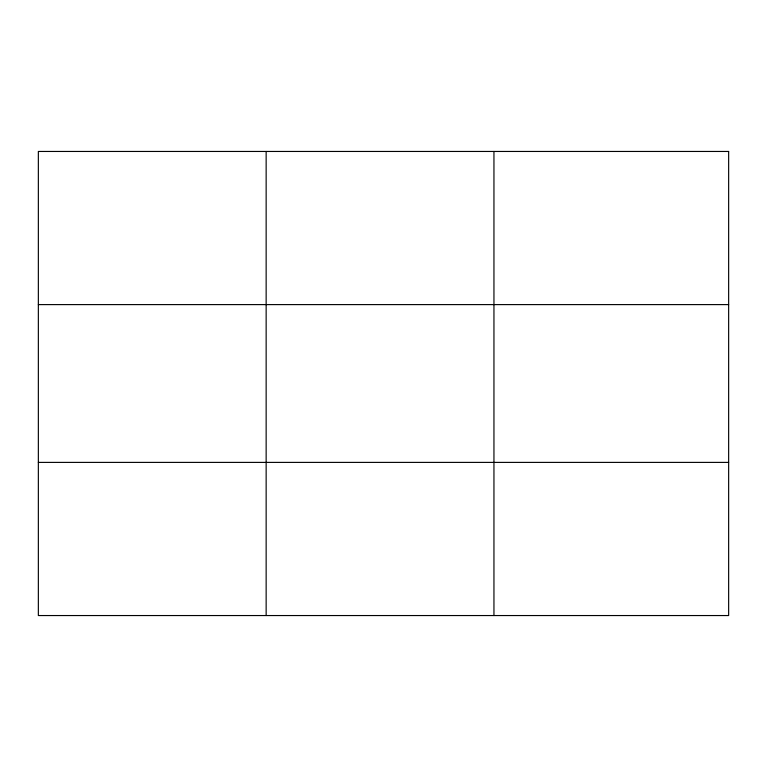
<?xml version="1.0" encoding="UTF-8"?>
<svg xmlns="http://www.w3.org/2000/svg" width="767" height="767" viewBox="0 0 767 767"><rect width="100%" height="100%" fill="white"/><g stroke="black" fill="none" stroke-linecap="round" stroke-linejoin="round"><path stroke-width="1.15" d="M266.149 615.546L266.149 151.454M493.948 615.546L493.948 151.454M38.35 304.604L728.65 304.604M38.35 462.396L728.65 462.396M728.65 151.454L728.65 615.546L38.35 615.546L38.35 151.454L728.65 151.454"/></g></svg>
